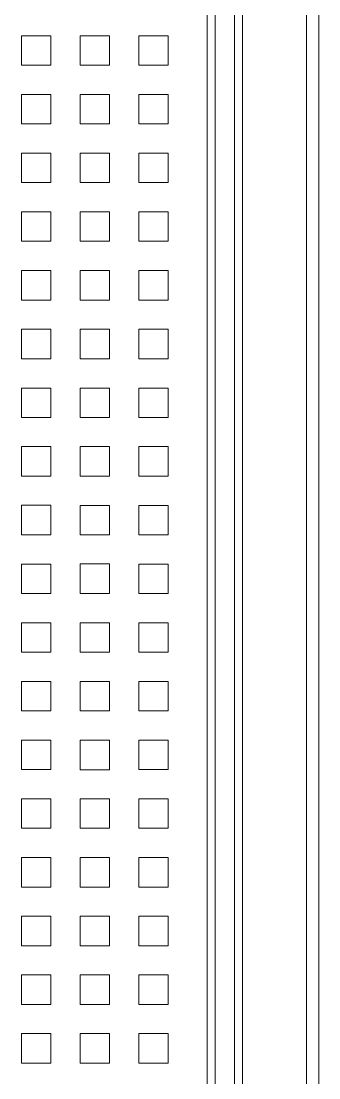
# Model space of a CAD drawing. Header units: millimetres. Extents: x 33157 to 59611, y -29750 to 1750.
# Drawn here: x 53944.82 to 53952.44, y -3634.08 to -3607.08 of the extents above; entities that cross this region are included whole.
import ezdxf

# ---------------------------------------------------------------- set-up
doc = ezdxf.new("R2010")
doc.units = ezdxf.units.MM
doc.layers.add('layer 1', color=7, linetype='Continuous', lineweight=18)

msp = doc.modelspace()

# ---------------------------------------------------------------- linework, layer by layer
at = {"layer": 'layer 1', "lineweight": 9}
for p, q in [((53952.12, -3585.811), (53952.12, -3674.35)), ((53952.436, -3585.811), (53952.436, -3674.35)), ((53949.582, -3586.081), (53949.582, -3674.081)), ((53949.782, -3586.081), (53949.782, -3674.081)), ((53950.282, -3586.081), (53950.282, -3674.081)), ((53950.482, -3586.081), (53950.482, -3674.081))]:
    msp.add_line(p, q, dxfattribs=at)
at = {"layer": 'layer 1'}
for points, knots in [([(53944.832, -3608.208), (53944.832, -3608.208), (53945.582, -3608.208), (53945.582, -3608.208), (53945.582, -3608.208), (53945.582, -3607.456), (53945.582, -3607.456), (53945.582, -3607.456), (53944.832, -3607.456), (53944.832, -3607.456), (53944.832, -3607.456), (53944.832, -3608.205), (53944.832, -3608.205), (53944.832, -3608.205), (53944.832, -3608.208), (53944.832, -3608.208)], [0, 0, 0, 0, 150211.975783, 150211.975783, 150211.975783, 300423.951566, 300423.951566, 300423.951566, 450635.927349, 450635.927349, 450635.927349, 600847.903132, 600847.903132, 600847.903132, 751059.878915, 751059.878915, 751059.878915, 751059.878915]), ([(53946.332, -3608.208), (53946.332, -3608.208), (53947.082, -3608.208), (53947.082, -3608.208), (53947.082, -3608.208), (53947.082, -3607.456), (53947.082, -3607.456), (53947.082, -3607.456), (53946.332, -3607.456), (53946.332, -3607.456), (53946.332, -3607.456), (53946.332, -3608.205), (53946.332, -3608.205), (53946.332, -3608.205), (53946.332, -3608.208), (53946.332, -3608.208)], [0, 0, 0, 0, 150216.015794, 150216.015794, 150216.015794, 300432.031588, 300432.031588, 300432.031588, 450648.047382, 450648.047382, 450648.047382, 600864.063177, 600864.063177, 600864.063177, 751080.078971, 751080.078971, 751080.078971, 751080.078971]), ([(53947.832, -3608.208), (53947.832, -3608.208), (53948.582, -3608.208), (53948.582, -3608.208), (53948.582, -3608.208), (53948.582, -3607.456), (53948.582, -3607.456), (53948.582, -3607.456), (53947.832, -3607.456), (53947.832, -3607.456), (53947.832, -3607.456), (53947.832, -3608.205), (53947.832, -3608.205), (53947.832, -3608.205), (53947.832, -3608.208), (53947.832, -3608.208)], [0, 0, 0, 0, 150220.055806, 150220.055806, 150220.055806, 300440.111611, 300440.111611, 300440.111611, 450660.167417, 450660.167417, 450660.167417, 600880.223222, 600880.223222, 600880.223222, 751100.279028, 751100.279028, 751100.279028, 751100.279028]), ([(53944.832, -3609.707), (53944.832, -3609.707), (53945.582, -3609.707), (53945.582, -3609.707), (53945.582, -3609.707), (53945.582, -3608.955), (53945.582, -3608.955), (53945.582, -3608.955), (53944.832, -3608.955), (53944.832, -3608.955), (53944.832, -3608.955), (53944.832, -3609.704), (53944.832, -3609.704), (53944.832, -3609.704), (53944.832, -3609.707), (53944.832, -3609.707)], [0, 0, 0, 0, 150214.024341, 150214.024341, 150214.024341, 300428.048682, 300428.048682, 300428.048682, 450642.073023, 450642.073023, 450642.073023, 600856.097364, 600856.097364, 600856.097364, 751070.121705, 751070.121705, 751070.121705, 751070.121705]), ([(53946.332, -3609.707), (53946.332, -3609.707), (53947.082, -3609.707), (53947.082, -3609.707), (53947.082, -3609.707), (53947.082, -3608.955), (53947.082, -3608.955), (53947.082, -3608.955), (53946.332, -3608.955), (53946.332, -3608.955), (53946.332, -3608.955), (53946.332, -3609.704), (53946.332, -3609.704), (53946.332, -3609.704), (53946.332, -3609.707), (53946.332, -3609.707)], [0, 0, 0, 0, 150218.064347, 150218.064347, 150218.064347, 300436.128695, 300436.128695, 300436.128695, 450654.193042, 450654.193042, 450654.193042, 600872.25739, 600872.25739, 600872.25739, 751090.321737, 751090.321737, 751090.321737, 751090.321737]), ([(53947.832, -3609.707), (53947.832, -3609.707), (53948.582, -3609.707), (53948.582, -3609.707), (53948.582, -3609.707), (53948.582, -3608.955), (53948.582, -3608.955), (53948.582, -3608.955), (53947.832, -3608.955), (53947.832, -3608.955), (53947.832, -3608.955), (53947.832, -3609.704), (53947.832, -3609.704), (53947.832, -3609.704), (53947.832, -3609.707), (53947.832, -3609.707)], [0, 0, 0, 0, 150222.104354, 150222.104354, 150222.104354, 300444.208708, 300444.208708, 300444.208708, 450666.313062, 450666.313062, 450666.313062, 600888.417416, 600888.417416, 600888.417416, 751110.521771, 751110.521771, 751110.521771, 751110.521771]), ([(53944.832, -3611.209), (53944.832, -3611.209), (53945.582, -3611.209), (53945.582, -3611.209), (53945.582, -3611.209), (53945.582, -3610.456), (53945.582, -3610.456), (53945.582, -3610.456), (53944.832, -3610.456), (53944.832, -3610.456), (53944.832, -3610.456), (53944.832, -3611.205), (53944.832, -3611.205), (53944.832, -3611.205), (53944.832, -3611.209), (53944.832, -3611.209)], [0, 0, 0, 0, 150216.076797, 150216.076797, 150216.076797, 300432.153593, 300432.153593, 300432.153593, 450648.23039, 450648.23039, 450648.23039, 600864.307186, 600864.307186, 600864.307186, 751080.383983, 751080.383983, 751080.383983, 751080.383983]), ([(53946.332, -3611.209), (53946.332, -3611.209), (53947.082, -3611.209), (53947.082, -3611.209), (53947.082, -3611.209), (53947.082, -3610.456), (53947.082, -3610.456), (53947.082, -3610.456), (53946.332, -3610.456), (53946.332, -3610.456), (53946.332, -3610.456), (53946.332, -3611.205), (53946.332, -3611.205), (53946.332, -3611.205), (53946.332, -3611.209), (53946.332, -3611.209)], [0, 0, 0, 0, 150220.116798, 150220.116798, 150220.116798, 300440.233597, 300440.233597, 300440.233597, 450660.350395, 450660.350395, 450660.350395, 600880.467193, 600880.467193, 600880.467193, 751100.583991, 751100.583991, 751100.583991, 751100.583991]), ([(53947.832, -3611.209), (53947.832, -3611.209), (53948.582, -3611.209), (53948.582, -3611.209), (53948.582, -3611.209), (53948.582, -3610.456), (53948.582, -3610.456), (53948.582, -3610.456), (53947.832, -3610.456), (53947.832, -3610.456), (53947.832, -3610.456), (53947.832, -3611.205), (53947.832, -3611.205), (53947.832, -3611.205), (53947.832, -3611.209), (53947.832, -3611.209)], [0, 0, 0, 0, 150224.1568, 150224.1568, 150224.1568, 300448.3136, 300448.3136, 300448.3136, 450672.470401, 450672.470401, 450672.470401, 600896.627201, 600896.627201, 600896.627201, 751120.784001, 751120.784001, 751120.784001, 751120.784001]), ([(53944.832, -3612.707), (53944.832, -3612.707), (53945.582, -3612.707), (53945.582, -3612.707), (53945.582, -3612.707), (53945.582, -3611.955), (53945.582, -3611.955), (53945.582, -3611.955), (53944.832, -3611.955), (53944.832, -3611.955), (53944.832, -3611.955), (53944.832, -3612.704), (53944.832, -3612.704), (53944.832, -3612.704), (53944.832, -3612.707), (53944.832, -3612.707)], [0, 0, 0, 0, 150218.124764, 150218.124764, 150218.124764, 300436.249528, 300436.249528, 300436.249528, 450654.374292, 450654.374292, 450654.374292, 600872.499056, 600872.499056, 600872.499056, 751090.62382, 751090.62382, 751090.62382, 751090.62382]), ([(53946.332, -3612.707), (53946.332, -3612.707), (53947.082, -3612.707), (53947.082, -3612.707), (53947.082, -3612.707), (53947.082, -3611.955), (53947.082, -3611.955), (53947.082, -3611.955), (53946.332, -3611.955), (53946.332, -3611.955), (53946.332, -3611.955), (53946.332, -3612.704), (53946.332, -3612.704), (53946.332, -3612.704), (53946.332, -3612.707), (53946.332, -3612.707)], [0, 0, 0, 0, 150222.164761, 150222.164761, 150222.164761, 300444.329522, 300444.329522, 300444.329522, 450666.494283, 450666.494283, 450666.494283, 600888.659044, 600888.659044, 600888.659044, 751110.823805, 751110.823805, 751110.823805, 751110.823805]), ([(53947.832, -3612.707), (53947.832, -3612.707), (53948.582, -3612.707), (53948.582, -3612.707), (53948.582, -3612.707), (53948.582, -3611.955), (53948.582, -3611.955), (53948.582, -3611.955), (53947.832, -3611.955), (53947.832, -3611.955), (53947.832, -3611.955), (53947.832, -3612.704), (53947.832, -3612.704), (53947.832, -3612.704), (53947.832, -3612.707), (53947.832, -3612.707)], [0, 0, 0, 0, 150226.204758, 150226.204758, 150226.204758, 300452.409516, 300452.409516, 300452.409516, 450678.614275, 450678.614275, 450678.614275, 600904.819033, 600904.819033, 600904.819033, 751131.023791, 751131.023791, 751131.023791, 751131.023791]), ([(53944.832, -3614.209), (53944.832, -3614.209), (53945.582, -3614.209), (53945.582, -3614.209), (53945.582, -3614.209), (53945.582, -3613.457), (53945.582, -3613.457), (53945.582, -3613.457), (53944.832, -3613.457), (53944.832, -3613.457), (53944.832, -3613.457), (53944.832, -3614.206), (53944.832, -3614.206), (53944.832, -3614.206), (53944.832, -3614.209), (53944.832, -3614.209)], [0, 0, 0, 0, 150220.178092, 150220.178092, 150220.178092, 300440.356184, 300440.356184, 300440.356184, 450660.534276, 450660.534276, 450660.534276, 600880.712368, 600880.712368, 600880.712368, 751100.89046, 751100.89046, 751100.89046, 751100.89046]), ([(53946.332, -3614.209), (53946.332, -3614.209), (53947.082, -3614.209), (53947.082, -3614.209), (53947.082, -3614.209), (53947.082, -3613.457), (53947.082, -3613.457), (53947.082, -3613.457), (53946.332, -3613.457), (53946.332, -3613.457), (53946.332, -3613.457), (53946.332, -3614.206), (53946.332, -3614.206), (53946.332, -3614.206), (53946.332, -3614.209), (53946.332, -3614.209)], [0, 0, 0, 0, 150224.218084, 150224.218084, 150224.218084, 300448.436169, 300448.436169, 300448.436169, 450672.654253, 450672.654253, 450672.654253, 600896.872337, 600896.872337, 600896.872337, 751121.090421, 751121.090421, 751121.090421, 751121.090421]), ([(53947.832, -3614.209), (53947.832, -3614.209), (53948.582, -3614.209), (53948.582, -3614.209), (53948.582, -3614.209), (53948.582, -3613.457), (53948.582, -3613.457), (53948.582, -3613.457), (53947.832, -3613.457), (53947.832, -3613.457), (53947.832, -3613.457), (53947.832, -3614.206), (53947.832, -3614.206), (53947.832, -3614.206), (53947.832, -3614.209), (53947.832, -3614.209)], [0, 0, 0, 0, 150228.258077, 150228.258077, 150228.258077, 300456.516154, 300456.516154, 300456.516154, 450684.77423, 450684.77423, 450684.77423, 600913.032307, 600913.032307, 600913.032307, 751141.290384, 751141.290384, 751141.290384, 751141.290384]), ([(53944.832, -3615.708), (53944.832, -3615.708), (53945.582, -3615.708), (53945.582, -3615.708), (53945.582, -3615.708), (53945.582, -3614.955), (53945.582, -3614.955), (53945.582, -3614.955), (53944.832, -3614.955), (53944.832, -3614.955), (53944.832, -3614.955), (53944.832, -3615.705), (53944.832, -3615.705), (53944.832, -3615.705), (53944.832, -3615.708), (53944.832, -3615.708)], [0, 0, 0, 0, 150222.226932, 150222.226932, 150222.226932, 300444.453863, 300444.453863, 300444.453863, 450666.680795, 450666.680795, 450666.680795, 600888.907727, 600888.907727, 600888.907727, 751111.134658, 751111.134658, 751111.134658, 751111.134658]), ([(53946.332, -3615.708), (53946.332, -3615.708), (53947.082, -3615.708), (53947.082, -3615.708), (53947.082, -3615.708), (53947.082, -3614.955), (53947.082, -3614.955), (53947.082, -3614.955), (53946.332, -3614.955), (53946.332, -3614.955), (53946.332, -3614.955), (53946.332, -3615.705), (53946.332, -3615.705), (53946.332, -3615.705), (53946.332, -3615.708), (53946.332, -3615.708)], [0, 0, 0, 0, 150226.266919, 150226.266919, 150226.266919, 300452.533838, 300452.533838, 300452.533838, 450678.800757, 450678.800757, 450678.800757, 600905.067677, 600905.067677, 600905.067677, 751131.334596, 751131.334596, 751131.334596, 751131.334596]), ([(53947.832, -3615.708), (53947.832, -3615.708), (53948.582, -3615.708), (53948.582, -3615.708), (53948.582, -3615.708), (53948.582, -3614.955), (53948.582, -3614.955), (53948.582, -3614.955), (53947.832, -3614.955), (53947.832, -3614.955), (53947.832, -3614.955), (53947.832, -3615.705), (53947.832, -3615.705), (53947.832, -3615.705), (53947.832, -3615.708), (53947.832, -3615.708)], [0, 0, 0, 0, 150230.306907, 150230.306907, 150230.306907, 300460.613814, 300460.613814, 300460.613814, 450690.920721, 450690.920721, 450690.920721, 600921.227628, 600921.227628, 600921.227628, 751151.534535, 751151.534535, 751151.534535, 751151.534535]), ([(53944.832, -3617.209), (53944.832, -3617.209), (53945.582, -3617.209), (53945.582, -3617.209), (53945.582, -3617.209), (53945.582, -3616.457), (53945.582, -3616.457), (53945.582, -3616.457), (53944.832, -3616.457), (53944.832, -3616.457), (53944.832, -3616.457), (53944.832, -3617.206), (53944.832, -3617.206), (53944.832, -3617.206), (53944.832, -3617.209), (53944.832, -3617.209)], [0, 0, 0, 0, 150224.279669, 150224.279669, 150224.279669, 300448.559339, 300448.559339, 300448.559339, 450672.839008, 450672.839008, 450672.839008, 600897.118677, 600897.118677, 600897.118677, 751121.398347, 751121.398347, 751121.398347, 751121.398347]), ([(53946.332, -3617.209), (53946.332, -3617.209), (53947.082, -3617.209), (53947.082, -3617.209), (53947.082, -3617.209), (53947.082, -3616.457), (53947.082, -3616.457), (53947.082, -3616.457), (53946.332, -3616.457), (53946.332, -3616.457), (53946.332, -3616.457), (53946.332, -3617.206), (53946.332, -3617.206), (53946.332, -3617.206), (53946.332, -3617.209), (53946.332, -3617.209)], [0, 0, 0, 0, 150228.319652, 150228.319652, 150228.319652, 300456.639304, 300456.639304, 300456.639304, 450684.958956, 450684.958956, 450684.958956, 600913.278609, 600913.278609, 600913.278609, 751141.598261, 751141.598261, 751141.598261, 751141.598261]), ([(53947.832, -3617.209), (53947.832, -3617.209), (53948.582, -3617.209), (53948.582, -3617.209), (53948.582, -3617.209), (53948.582, -3616.457), (53948.582, -3616.457), (53948.582, -3616.457), (53947.832, -3616.457), (53947.832, -3616.457), (53947.832, -3616.457), (53947.832, -3617.206), (53947.832, -3617.206), (53947.832, -3617.206), (53947.832, -3617.209), (53947.832, -3617.209)], [0, 0, 0, 0, 150232.359635, 150232.359635, 150232.359635, 300464.71927, 300464.71927, 300464.71927, 450697.078906, 450697.078906, 450697.078906, 600929.438541, 600929.438541, 600929.438541, 751161.798176, 751161.798176, 751161.798176, 751161.798176]), ([(53944.832, -3618.708), (53944.832, -3618.708), (53945.582, -3618.708), (53945.582, -3618.708), (53945.582, -3618.708), (53945.582, -3617.955), (53945.582, -3617.955), (53945.582, -3617.955), (53944.832, -3617.955), (53944.832, -3617.955), (53944.832, -3617.955), (53944.832, -3618.705), (53944.832, -3618.705), (53944.832, -3618.705), (53944.832, -3618.708), (53944.832, -3618.708)], [0, 0, 0, 0, 150226.327918, 150226.327918, 150226.327918, 300452.655837, 300452.655837, 300452.655837, 450678.983755, 450678.983755, 450678.983755, 600905.311673, 600905.311673, 600905.311673, 751131.639592, 751131.639592, 751131.639592, 751131.639592]), ([(53946.332, -3618.708), (53946.332, -3618.708), (53947.082, -3618.708), (53947.082, -3618.708), (53947.082, -3618.708), (53947.082, -3617.955), (53947.082, -3617.955), (53947.082, -3617.955), (53946.332, -3617.955), (53946.332, -3617.955), (53946.332, -3617.955), (53946.332, -3618.705), (53946.332, -3618.705), (53946.332, -3618.705), (53946.332, -3618.708), (53946.332, -3618.708)], [0, 0, 0, 0, 150230.367896, 150230.367896, 150230.367896, 300460.735793, 300460.735793, 300460.735793, 450691.103689, 450691.103689, 450691.103689, 600921.471586, 600921.471586, 600921.471586, 751151.839482, 751151.839482, 751151.839482, 751151.839482]), ([(53947.833, -3618.708), (53947.833, -3618.708), (53948.583, -3618.708), (53948.583, -3618.708), (53948.583, -3618.708), (53948.583, -3617.955), (53948.583, -3617.955), (53948.583, -3617.955), (53947.833, -3617.955), (53947.833, -3617.955), (53947.833, -3617.955), (53947.833, -3618.705), (53947.833, -3618.705), (53947.833, -3618.705), (53947.833, -3618.708), (53947.833, -3618.708)], [0, 0, 0, 0, 150234.408329, 150234.408329, 150234.408329, 300468.816657, 300468.816657, 300468.816657, 450703.224986, 450703.224986, 450703.224986, 600937.633315, 600937.633315, 600937.633315, 751172.041643, 751172.041643, 751172.041643, 751172.041643]), ([(53944.832, -3620.207), (53944.832, -3620.207), (53945.582, -3620.207), (53945.582, -3620.207), (53945.582, -3620.207), (53945.582, -3619.454), (53945.582, -3619.454), (53945.582, -3619.454), (53944.832, -3619.454), (53944.832, -3619.454), (53944.832, -3619.454), (53944.832, -3620.203), (53944.832, -3620.203), (53944.832, -3620.203), (53944.832, -3620.207), (53944.832, -3620.207)], [0, 0, 0, 0, 150228.376692, 150228.376692, 150228.376692, 300456.753383, 300456.753383, 300456.753383, 450685.130075, 450685.130075, 450685.130075, 600913.506766, 600913.506766, 600913.506766, 751141.883458, 751141.883458, 751141.883458, 751141.883458]), ([(53946.332, -3620.21), (53946.332, -3620.21), (53947.082, -3620.21), (53947.082, -3620.21), (53947.082, -3620.21), (53947.082, -3619.457), (53947.082, -3619.457), (53947.082, -3619.457), (53946.332, -3619.457), (53946.332, -3619.457), (53946.332, -3619.457), (53946.332, -3620.207), (53946.332, -3620.207), (53946.332, -3620.207), (53946.332, -3620.21), (53946.332, -3620.21)], [0, 0, 0, 0, 150232.421502, 150232.421502, 150232.421502, 300464.843004, 300464.843004, 300464.843004, 450697.264505, 450697.264505, 450697.264505, 600929.686007, 600929.686007, 600929.686007, 751162.107509, 751162.107509, 751162.107509, 751162.107509]), ([(53947.832, -3620.21), (53947.832, -3620.21), (53948.582, -3620.21), (53948.582, -3620.21), (53948.582, -3620.21), (53948.582, -3619.457), (53948.582, -3619.457), (53948.582, -3619.457), (53947.832, -3619.457), (53947.832, -3619.457), (53947.832, -3619.457), (53947.832, -3620.207), (53947.832, -3620.207), (53947.832, -3620.207), (53947.832, -3620.21), (53947.832, -3620.21)], [0, 0, 0, 0, 150236.461475, 150236.461475, 150236.461475, 300472.922951, 300472.922951, 300472.922951, 450709.384426, 450709.384426, 450709.384426, 600945.845902, 600945.845902, 600945.845902, 751182.307377, 751182.307377, 751182.307377, 751182.307377]), ([(53944.832, -3621.708), (53944.832, -3621.708), (53945.582, -3621.708), (53945.582, -3621.708), (53945.582, -3621.708), (53945.582, -3620.956), (53945.582, -3620.956), (53945.582, -3620.956), (53944.832, -3620.956), (53944.832, -3620.956), (53944.832, -3620.956), (53944.832, -3621.705), (53944.832, -3621.705), (53944.832, -3621.705), (53944.832, -3621.708), (53944.832, -3621.708)], [0, 0, 0, 0, 150230.430763, 150230.430763, 150230.430763, 300460.861527, 300460.861527, 300460.861527, 450691.29229, 450691.29229, 450691.29229, 600921.723054, 600921.723054, 600921.723054, 751152.153817, 751152.153817, 751152.153817, 751152.153817]), ([(53946.332, -3621.705), (53946.332, -3621.705), (53947.082, -3621.705), (53947.082, -3621.705), (53947.082, -3621.705), (53947.082, -3620.953), (53947.082, -3620.953), (53947.082, -3620.953), (53946.332, -3620.953), (53946.332, -3620.953), (53946.332, -3620.953), (53946.332, -3621.702), (53946.332, -3621.702), (53946.332, -3621.702), (53946.332, -3621.705), (53946.332, -3621.705)], [0, 0, 0, 0, 150234.465966, 150234.465966, 150234.465966, 300468.931931, 300468.931931, 300468.931931, 450703.397897, 450703.397897, 450703.397897, 600937.863863, 600937.863863, 600937.863863, 751172.329828, 751172.329828, 751172.329828, 751172.329828]), ([(53947.832, -3621.708), (53947.832, -3621.708), (53948.582, -3621.708), (53948.582, -3621.708), (53948.582, -3621.708), (53948.582, -3620.956), (53948.582, -3620.956), (53948.582, -3620.956), (53947.832, -3620.956), (53947.832, -3620.956), (53947.832, -3620.956), (53947.832, -3621.705), (53947.832, -3621.705), (53947.832, -3621.705), (53947.832, -3621.708), (53947.832, -3621.708)], [0, 0, 0, 0, 150238.510701, 150238.510701, 150238.510701, 300477.021402, 300477.021402, 300477.021402, 450715.532103, 450715.532103, 450715.532103, 600954.042804, 600954.042804, 600954.042804, 751192.553505, 751192.553505, 751192.553505, 751192.553505]), ([(53944.832, -3623.21), (53944.832, -3623.21), (53945.582, -3623.21), (53945.582, -3623.21), (53945.582, -3623.21), (53945.582, -3622.458), (53945.582, -3622.458), (53945.582, -3622.458), (53944.832, -3622.458), (53944.832, -3622.458), (53944.832, -3622.458), (53944.832, -3623.207), (53944.832, -3623.207), (53944.832, -3623.207), (53944.832, -3623.21), (53944.832, -3623.21)], [0, 0, 0, 0, 150232.483669, 150232.483669, 150232.483669, 300464.967339, 300464.967339, 300464.967339, 450697.451008, 450697.451008, 450697.451008, 600929.934678, 600929.934678, 600929.934678, 751162.418347, 751162.418347, 751162.418347, 751162.418347]), ([(53946.332, -3623.21), (53946.332, -3623.21), (53947.082, -3623.21), (53947.082, -3623.21), (53947.082, -3623.21), (53947.082, -3622.458), (53947.082, -3622.458), (53947.082, -3622.458), (53946.332, -3622.458), (53946.332, -3622.458), (53946.332, -3622.458), (53946.332, -3623.207), (53946.332, -3623.207), (53946.332, -3623.207), (53946.332, -3623.21), (53946.332, -3623.21)], [0, 0, 0, 0, 150236.523633, 150236.523633, 150236.523633, 300473.047267, 300473.047267, 300473.047267, 450709.5709, 450709.5709, 450709.5709, 600946.094533, 600946.094533, 600946.094533, 751182.618167, 751182.618167, 751182.618167, 751182.618167]), ([(53947.832, -3623.21), (53947.832, -3623.21), (53948.582, -3623.21), (53948.582, -3623.21), (53948.582, -3623.21), (53948.582, -3622.458), (53948.582, -3622.458), (53948.582, -3622.458), (53947.832, -3622.458), (53947.832, -3622.458), (53947.832, -3622.458), (53947.832, -3623.207), (53947.832, -3623.207), (53947.832, -3623.207), (53947.832, -3623.21), (53947.832, -3623.21)], [0, 0, 0, 0, 150240.563598, 150240.563598, 150240.563598, 300481.127195, 300481.127195, 300481.127195, 450721.690793, 450721.690793, 450721.690793, 600962.25439, 600962.25439, 600962.25439, 751202.817988, 751202.817988, 751202.817988, 751202.817988]), ([(53944.832, -3624.709), (53944.832, -3624.709), (53945.582, -3624.709), (53945.582, -3624.709), (53945.582, -3624.709), (53945.582, -3623.956), (53945.582, -3623.956), (53945.582, -3623.956), (53944.832, -3623.956), (53944.832, -3623.956), (53944.832, -3623.956), (53944.832, -3624.706), (53944.832, -3624.706), (53944.832, -3624.706), (53944.832, -3624.709), (53944.832, -3624.709)], [0, 0, 0, 0, 150234.5322, 150234.5322, 150234.5322, 300469.0644, 300469.0644, 300469.0644, 450703.5966, 450703.5966, 450703.5966, 600938.1288, 600938.1288, 600938.1288, 751172.661, 751172.661, 751172.661, 751172.661]), ([(53946.332, -3624.705), (53946.332, -3624.705), (53947.082, -3624.705), (53947.082, -3624.705), (53947.082, -3624.705), (53947.082, -3623.953), (53947.082, -3623.953), (53947.082, -3623.953), (53946.332, -3623.953), (53946.332, -3623.953), (53946.332, -3623.953), (53946.332, -3624.702), (53946.332, -3624.702), (53946.332, -3624.702), (53946.332, -3624.705), (53946.332, -3624.705)], [0, 0, 0, 0, 150238.568238, 150238.568238, 150238.568238, 300477.136475, 300477.136475, 300477.136475, 450715.704713, 450715.704713, 450715.704713, 600954.272951, 600954.272951, 600954.272951, 751192.841188, 751192.841188, 751192.841188, 751192.841188]), ([(53947.833, -3624.705), (53947.833, -3624.705), (53948.583, -3624.705), (53948.583, -3624.705), (53948.583, -3624.705), (53948.583, -3623.953), (53948.583, -3623.953), (53948.583, -3623.953), (53947.833, -3623.953), (53947.833, -3623.953), (53947.833, -3623.953), (53947.833, -3624.702), (53947.833, -3624.702), (53947.833, -3624.702), (53947.833, -3624.705), (53947.833, -3624.705)], [0, 0, 0, 0, 150242.608197, 150242.608197, 150242.608197, 300485.216394, 300485.216394, 300485.216394, 450727.824591, 450727.824591, 450727.824591, 600970.432788, 600970.432788, 600970.432788, 751213.040985, 751213.040985, 751213.040985, 751213.040985]), ([(53944.832, -3626.207), (53944.832, -3626.207), (53945.582, -3626.207), (53945.582, -3626.207), (53945.582, -3626.207), (53945.582, -3625.455), (53945.582, -3625.455), (53945.582, -3625.455), (53944.832, -3625.455), (53944.832, -3625.455), (53944.832, -3625.455), (53944.832, -3626.204), (53944.832, -3626.204), (53944.832, -3626.204), (53944.832, -3626.207), (53944.832, -3626.207)], [0, 0, 0, 0, 150236.581255, 150236.581255, 150236.581255, 300473.162509, 300473.162509, 300473.162509, 450709.743764, 450709.743764, 450709.743764, 600946.325018, 600946.325018, 600946.325018, 751182.906273, 751182.906273, 751182.906273, 751182.906273]), ([(53946.332, -3626.211), (53946.332, -3626.211), (53947.082, -3626.211), (53947.082, -3626.211), (53947.082, -3626.211), (53947.082, -3625.458), (53947.082, -3625.458), (53947.082, -3625.458), (53946.332, -3625.458), (53946.332, -3625.458), (53946.332, -3625.458), (53946.332, -3626.207), (53946.332, -3626.207), (53946.332, -3626.207), (53946.332, -3626.211), (53946.332, -3626.211)], [0, 0, 0, 0, 150240.626047, 150240.626047, 150240.626047, 300481.252093, 300481.252093, 300481.252093, 450721.87814, 450721.87814, 450721.87814, 600962.504187, 600962.504187, 600962.504187, 751203.130233, 751203.130233, 751203.130233, 751203.130233]), ([(53947.833, -3626.207), (53947.833, -3626.207), (53948.583, -3626.207), (53948.583, -3626.207), (53948.583, -3626.207), (53948.583, -3625.455), (53948.583, -3625.455), (53948.583, -3625.455), (53947.833, -3625.455), (53947.833, -3625.455), (53947.833, -3625.455), (53947.833, -3626.204), (53947.833, -3626.204), (53947.833, -3626.204), (53947.833, -3626.207), (53947.833, -3626.207)], [0, 0, 0, 0, 150244.661164, 150244.661164, 150244.661164, 300489.322327, 300489.322327, 300489.322327, 450733.983491, 450733.983491, 450733.983491, 600978.644655, 600978.644655, 600978.644655, 751223.305819, 751223.305819, 751223.305819, 751223.305819]), ([(53944.832, -3627.706), (53944.832, -3627.706), (53945.582, -3627.706), (53945.582, -3627.706), (53945.582, -3627.706), (53945.582, -3626.953), (53945.582, -3626.953), (53945.582, -3626.953), (53944.832, -3626.953), (53944.832, -3626.953), (53944.832, -3626.953), (53944.832, -3627.703), (53944.832, -3627.703), (53944.832, -3627.703), (53944.832, -3627.706), (53944.832, -3627.706)], [0, 0, 0, 0, 150238.630842, 150238.630842, 150238.630842, 300477.261683, 300477.261683, 300477.261683, 450715.892525, 450715.892525, 450715.892525, 600954.523367, 600954.523367, 600954.523367, 751193.154208, 751193.154208, 751193.154208, 751193.154208]), ([(53946.332, -3627.706), (53946.332, -3627.706), (53947.082, -3627.706), (53947.082, -3627.706), (53947.082, -3627.706), (53947.082, -3626.953), (53947.082, -3626.953), (53947.082, -3626.953), (53946.332, -3626.953), (53946.332, -3626.953), (53946.332, -3626.953), (53946.332, -3627.703), (53946.332, -3627.703), (53946.332, -3627.703), (53946.332, -3627.706), (53946.332, -3627.706)], [0, 0, 0, 0, 150242.670791, 150242.670791, 150242.670791, 300485.341583, 300485.341583, 300485.341583, 450728.012374, 450728.012374, 450728.012374, 600970.683165, 600970.683165, 600970.683165, 751213.353957, 751213.353957, 751213.353957, 751213.353957]), ([(53947.833, -3627.706), (53947.833, -3627.706), (53948.583, -3627.706), (53948.583, -3627.706), (53948.583, -3627.706), (53948.583, -3626.953), (53948.583, -3626.953), (53948.583, -3626.953), (53947.833, -3626.953), (53947.833, -3626.953), (53947.833, -3626.953), (53947.833, -3627.703), (53947.833, -3627.703), (53947.833, -3627.703), (53947.833, -3627.706), (53947.833, -3627.706)], [0, 0, 0, 0, 150246.710741, 150246.710741, 150246.710741, 300493.421483, 300493.421483, 300493.421483, 450740.132224, 450740.132224, 450740.132224, 600986.842965, 600986.842965, 600986.842965, 751233.553707, 751233.553707, 751233.553707, 751233.553707]), ([(53944.832, -3629.207), (53944.832, -3629.207), (53945.582, -3629.207), (53945.582, -3629.207), (53945.582, -3629.207), (53945.582, -3628.455), (53945.582, -3628.455), (53945.582, -3628.455), (53944.832, -3628.455), (53944.832, -3628.455), (53944.832, -3628.455), (53944.832, -3629.204), (53944.832, -3629.204), (53944.832, -3629.204), (53944.832, -3629.207), (53944.832, -3629.207)], [0, 0, 0, 0, 150240.684143, 150240.684143, 150240.684143, 300481.368287, 300481.368287, 300481.368287, 450722.05243, 450722.05243, 450722.05243, 600962.736573, 600962.736573, 600962.736573, 751203.420717, 751203.420717, 751203.420717, 751203.420717]), ([(53946.332, -3629.207), (53946.332, -3629.207), (53947.082, -3629.207), (53947.082, -3629.207), (53947.082, -3629.207), (53947.082, -3628.455), (53947.082, -3628.455), (53947.082, -3628.455), (53946.332, -3628.455), (53946.332, -3628.455), (53946.332, -3628.455), (53946.332, -3629.204), (53946.332, -3629.204), (53946.332, -3629.204), (53946.332, -3629.207), (53946.332, -3629.207)], [0, 0, 0, 0, 150244.724088, 150244.724088, 150244.724088, 300489.448177, 300489.448177, 300489.448177, 450734.172265, 450734.172265, 450734.172265, 600978.896353, 600978.896353, 600978.896353, 751223.620441, 751223.620441, 751223.620441, 751223.620441]), ([(53947.833, -3629.207), (53947.833, -3629.207), (53948.583, -3629.207), (53948.583, -3629.207), (53948.583, -3629.207), (53948.583, -3628.455), (53948.583, -3628.455), (53948.583, -3628.455), (53947.833, -3628.455), (53947.833, -3628.455), (53947.833, -3628.455), (53947.833, -3629.204), (53947.833, -3629.204), (53947.833, -3629.204), (53947.833, -3629.207), (53947.833, -3629.207)], [0, 0, 0, 0, 150248.764034, 150248.764034, 150248.764034, 300497.528067, 300497.528067, 300497.528067, 450746.292101, 450746.292101, 450746.292101, 600995.056134, 600995.056134, 600995.056134, 751243.820168, 751243.820168, 751243.820168, 751243.820168]), ([(53944.832, -3630.706), (53944.832, -3630.706), (53945.582, -3630.706), (53945.582, -3630.706), (53945.582, -3630.706), (53945.582, -3629.954), (53945.582, -3629.954), (53945.582, -3629.954), (53944.832, -3629.954), (53944.832, -3629.954), (53944.832, -3629.954), (53944.832, -3630.703), (53944.832, -3630.703), (53944.832, -3630.703), (53944.832, -3630.706), (53944.832, -3630.706)], [0, 0, 0, 0, 150242.733687, 150242.733687, 150242.733687, 300485.467373, 300485.467373, 300485.467373, 450728.20106, 450728.20106, 450728.20106, 600970.934746, 600970.934746, 600970.934746, 751213.668433, 751213.668433, 751213.668433, 751213.668433]), ([(53946.332, -3630.706), (53946.332, -3630.706), (53947.082, -3630.706), (53947.082, -3630.706), (53947.082, -3630.706), (53947.082, -3629.954), (53947.082, -3629.954), (53947.082, -3629.954), (53946.332, -3629.954), (53946.332, -3629.954), (53946.332, -3629.954), (53946.332, -3630.703), (53946.332, -3630.703), (53946.332, -3630.703), (53946.332, -3630.706), (53946.332, -3630.706)], [0, 0, 0, 0, 150246.773627, 150246.773627, 150246.773627, 300493.547254, 300493.547254, 300493.547254, 450740.32088, 450740.32088, 450740.32088, 600987.094507, 600987.094507, 600987.094507, 751233.868134, 751233.868134, 751233.868134, 751233.868134]), ([(53947.833, -3630.706), (53947.833, -3630.706), (53948.583, -3630.706), (53948.583, -3630.706), (53948.583, -3630.706), (53948.583, -3629.954), (53948.583, -3629.954), (53948.583, -3629.954), (53947.833, -3629.954), (53947.833, -3629.954), (53947.833, -3629.954), (53947.833, -3630.703), (53947.833, -3630.703), (53947.833, -3630.703), (53947.833, -3630.706), (53947.833, -3630.706)], [0, 0, 0, 0, 150250.813567, 150250.813567, 150250.813567, 300501.627135, 300501.627135, 300501.627135, 450752.440702, 450752.440702, 450752.440702, 601003.254269, 601003.254269, 601003.254269, 751254.067837, 751254.067837, 751254.067837, 751254.067837]), ([(53944.832, -3632.208), (53944.832, -3632.208), (53945.582, -3632.208), (53945.582, -3632.208), (53945.582, -3632.208), (53945.582, -3631.455), (53945.582, -3631.455), (53945.582, -3631.455), (53944.832, -3631.455), (53944.832, -3631.455), (53944.832, -3631.455), (53944.832, -3632.205), (53944.832, -3632.205), (53944.832, -3632.205), (53944.832, -3632.208), (53944.832, -3632.208)], [0, 0, 0, 0, 150244.786945, 150244.786945, 150244.786945, 300489.57389, 300489.57389, 300489.57389, 450734.360834, 450734.360834, 450734.360834, 600979.147779, 600979.147779, 600979.147779, 751223.934724, 751223.934724, 751223.934724, 751223.934724]), ([(53946.332, -3632.208), (53946.332, -3632.208), (53947.082, -3632.208), (53947.082, -3632.208), (53947.082, -3632.208), (53947.082, -3631.455), (53947.082, -3631.455), (53947.082, -3631.455), (53946.332, -3631.455), (53946.332, -3631.455), (53946.332, -3631.455), (53946.332, -3632.205), (53946.332, -3632.205), (53946.332, -3632.205), (53946.332, -3632.208), (53946.332, -3632.208)], [0, 0, 0, 0, 150248.82688, 150248.82688, 150248.82688, 300497.653761, 300497.653761, 300497.653761, 450746.480641, 450746.480641, 450746.480641, 600995.307521, 600995.307521, 600995.307521, 751244.134401, 751244.134401, 751244.134401, 751244.134401]), ([(53947.833, -3632.208), (53947.833, -3632.208), (53948.583, -3632.208), (53948.583, -3632.208), (53948.583, -3632.208), (53948.583, -3631.455), (53948.583, -3631.455), (53948.583, -3631.455), (53947.833, -3631.455), (53947.833, -3631.455), (53947.833, -3631.455), (53947.833, -3632.205), (53947.833, -3632.205), (53947.833, -3632.205), (53947.833, -3632.208), (53947.833, -3632.208)], [0, 0, 0, 0, 150252.866816, 150252.866816, 150252.866816, 300505.733632, 300505.733632, 300505.733632, 450758.600448, 450758.600448, 450758.600448, 601011.467264, 601011.467264, 601011.467264, 751264.33408, 751264.33408, 751264.33408, 751264.33408]), ([(53944.832, -3633.707), (53944.832, -3633.707), (53945.582, -3633.707), (53945.582, -3633.707), (53945.582, -3633.707), (53945.582, -3632.954), (53945.582, -3632.954), (53945.582, -3632.954), (53944.832, -3632.954), (53944.832, -3632.954), (53944.832, -3632.954), (53944.832, -3633.703), (53944.832, -3633.703), (53944.832, -3633.703), (53944.832, -3633.707), (53944.832, -3633.707)], [0, 0, 0, 0, 150246.836813, 150246.836813, 150246.836813, 300493.673627, 300493.673627, 300493.673627, 450740.51044, 450740.51044, 450740.51044, 600987.347253, 600987.347253, 600987.347253, 751234.184067, 751234.184067, 751234.184067, 751234.184067]), ([(53946.332, -3633.707), (53946.332, -3633.707), (53947.082, -3633.707), (53947.082, -3633.707), (53947.082, -3633.707), (53947.082, -3632.954), (53947.082, -3632.954), (53947.082, -3632.954), (53946.332, -3632.954), (53946.332, -3632.954), (53946.332, -3632.954), (53946.332, -3633.703), (53946.332, -3633.703), (53946.332, -3633.703), (53946.332, -3633.707), (53946.332, -3633.707)], [0, 0, 0, 0, 150250.876744, 150250.876744, 150250.876744, 300501.753488, 300501.753488, 300501.753488, 450752.630232, 450752.630232, 450752.630232, 601003.506976, 601003.506976, 601003.506976, 751254.38372, 751254.38372, 751254.38372, 751254.38372]), ([(53947.833, -3633.707), (53947.833, -3633.707), (53948.583, -3633.707), (53948.583, -3633.707), (53948.583, -3633.707), (53948.583, -3632.954), (53948.583, -3632.954), (53948.583, -3632.954), (53947.833, -3632.954), (53947.833, -3632.954), (53947.833, -3632.954), (53947.833, -3633.703), (53947.833, -3633.703), (53947.833, -3633.703), (53947.833, -3633.707), (53947.833, -3633.707)], [0, 0, 0, 0, 150254.916675, 150254.916675, 150254.916675, 300509.83335, 300509.83335, 300509.83335, 450764.750025, 450764.750025, 450764.750025, 601019.6667, 601019.6667, 601019.6667, 751274.583375, 751274.583375, 751274.583375, 751274.583375])]:
    msp.add_open_spline(points, degree=3, knots=knots, dxfattribs=at)

doc.saveas('drawing.dxf')
